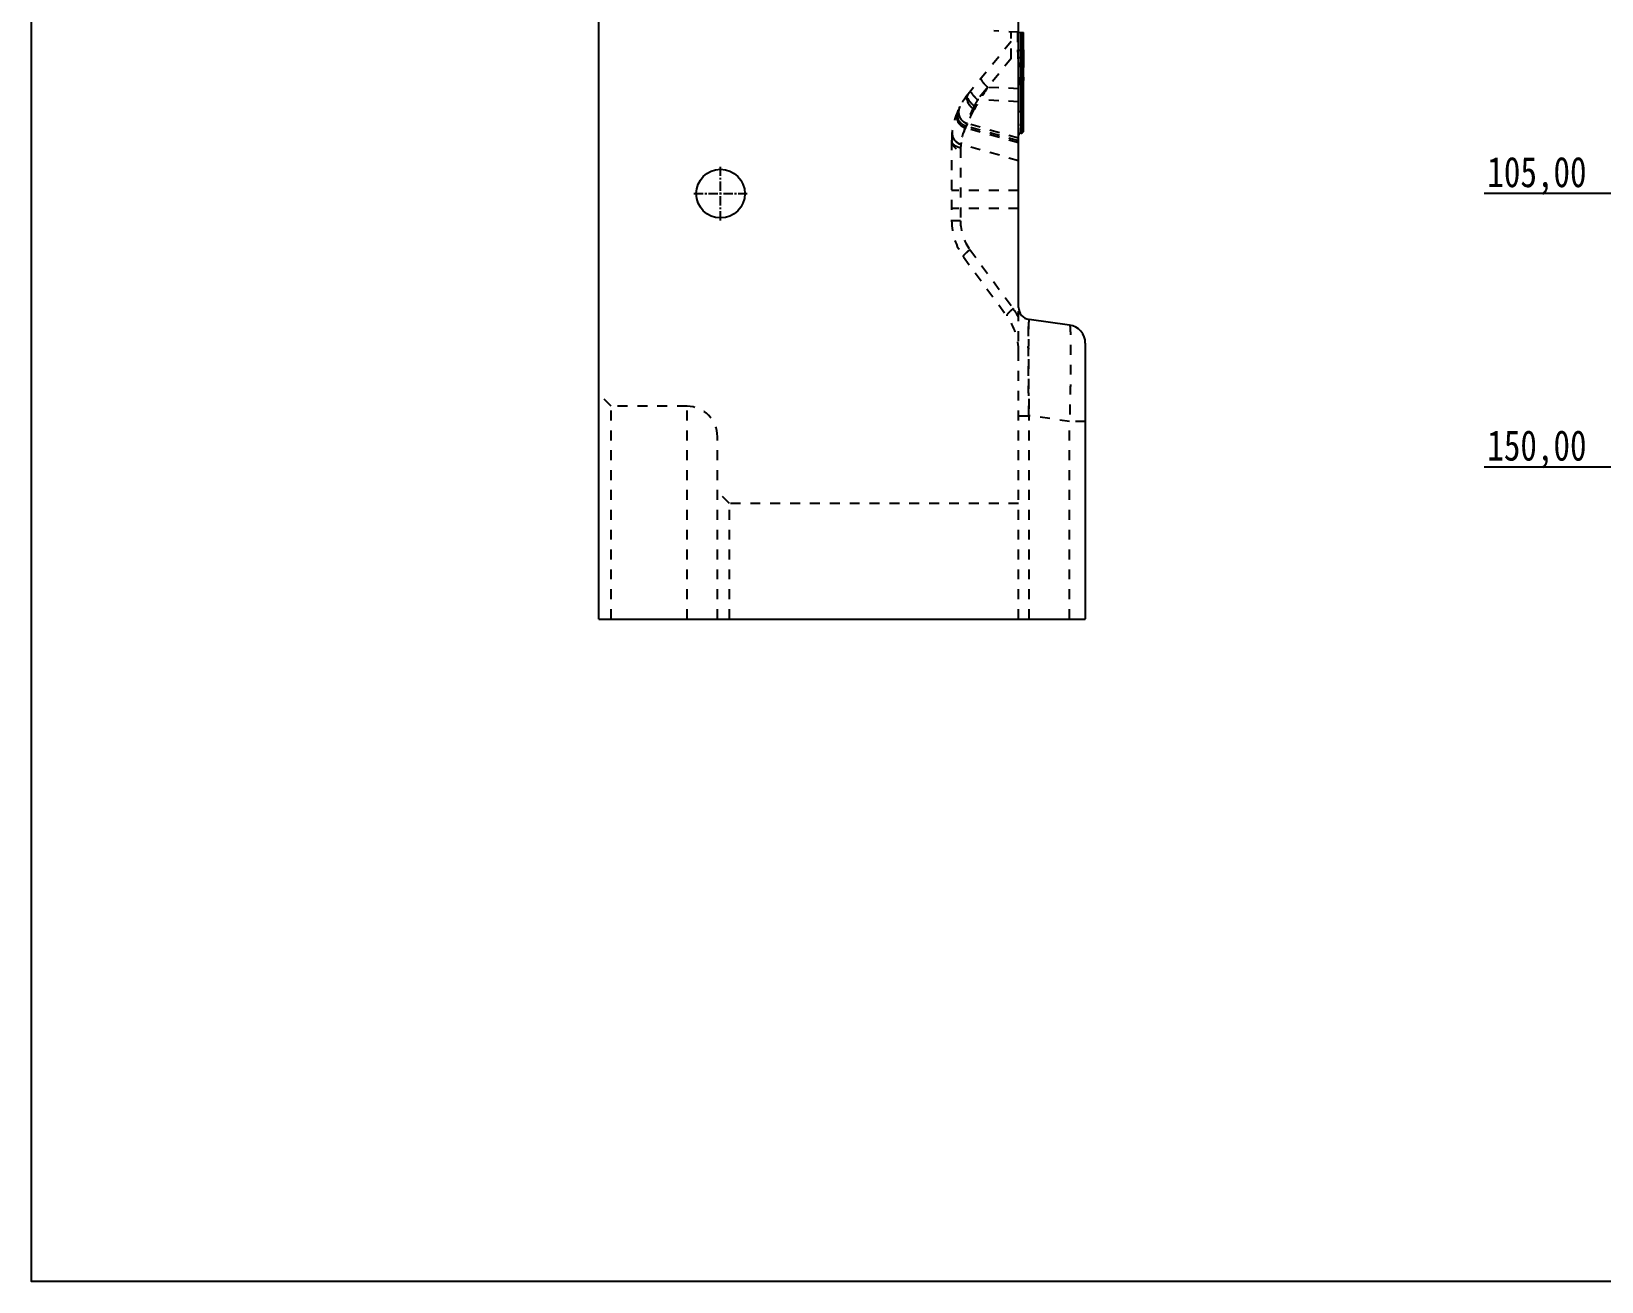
# Model space of a CAD drawing. Header units: millimetres. Extents: x 1727 to 4210, y -6182 to 759.
# Drawn here: x 2297 to 2555.2, y -3592.5 to -3386.7 of the extents above; entities that cross this region are included whole.
import ezdxf

# ---------------------------------------------------------------- set-up
doc = ezdxf.new("R2010")
doc.units = ezdxf.units.MM
doc.header["$LTSCALE"] = 16.335
doc.header["$PDMODE"] = 3
doc.header["$PDSIZE"] = 0.3125
doc.linetypes.add('CENTER', pattern=[0.6, 0.375, -0.075, 0.075, -0.075])
doc.linetypes.add('HIDDEN', pattern=[0.2, 0.1, -0.1])
doc.layers.get('0').update_dxf_attribs({"linetype": 'CONTINUOUS'})
doc.layers.get('Defpoints').update_dxf_attribs({"linetype": 'CONTINUOUS'})
doc.layers.add('DEFAULT_2', color=8, linetype='HIDDEN')
doc.layers.add('dim', color=82, linetype='CONTINUOUS', lineweight=9)
doc.styles.get("Standard").update_dxf_attribs({"font": 'txt', "width": 0.8})
doc.dimstyles.new('mold', dxfattribs={"dimtxt": 8, "dimasz": 5, "dimexe": 0, "dimexo": 0, "dimgap": 0, "dimtad": 1, "dimzin": 1, "dimtxsty": 'Standard', "dimcen": 0, "dimclrd": 4, "dimclre": 4, "dimclrt": 6, "dimazin": 0, "dimtfac": 1, "dimtofl": 0, "dimtmove": 0, "dimatfit": 3, "dimfxl": 0, "dimarcsym": 0})

# ---------------------------------------------------------------- blocks, each defined once
blk = doc.blocks.new('*D520')
at = {"layer": 'Defpoints', "color": 0}
for p in [(2772.58, -3308.43), (2553.25, -3413.43), (2569.64, -3413.43)]:
    blk.add_point(p, dxfattribs=at)
at = {"layer": 'dim', "color": 4, "lineweight": -2}
blk.add_line((2569.64, -3413.43), (2535.92, -3413.43), dxfattribs=at)
at = {"layer": 'dim', "color": 6, "insert": (2544.59, -3410.51), "char_height": 5, "attachment_point": 5}
blk.add_mtext('105,00', dxfattribs=at)
blk = doc.blocks.new('*D521')
at = {"layer": 'Defpoints', "color": 0}
for p in [(2772.58, -3308.43), (2553.25, -3458.43), (2593.78, -3458.43)]:
    blk.add_point(p, dxfattribs=at)
at = {"layer": 'dim', "color": 4, "lineweight": -2}
blk.add_line((2593.78, -3458.43), (2535.92, -3458.43), dxfattribs=at)
at = {"layer": 'dim', "color": 6, "insert": (2544.59, -3455.51), "char_height": 5, "attachment_point": 5}
blk.add_mtext('150,00', dxfattribs=at)

msp = doc.modelspace()

# ---------------------------------------------------------------- linework, layer by layer
at = {"color": 7, "linetype": 'Continuous'}
for p, q in [((2390.31, -3483.43), (2390.31, -3133.43)), ((2459.329, -3432.148), (2459.329, -3184.712)), ((2459.377, -3386.872), (2460.167, -3386.914)), ((2459.694, -3399.985), (2459.694, -3386.889)), ((2459.802, -3399.975), (2459.802, -3386.895)), ((2460.167, -3403.063), (2460.167, -3386.914)), ((2459.694, -3399.985), (2459.377, -3399.985)), ((2459.694, -3399.985), (2459.802, -3399.975)), ((2459.802, -3399.975), (2460.167, -3399.975)), ((2459.68, -3402.297), (2459.681, -3401.964)), ((2459.694, -3403.471), (2459.802, -3403.462)), ((2467.728, -3435.067), (2461.051, -3434.129)), ((2470.31, -3438.038), (2470.31, -3483.426)), ((2390.31, -3483.43), (2470.248, -3483.43))]:
    msp.add_line(p, q, dxfattribs=at)
at = {"color": 1, "linetype": 'CENTER', "ltscale": 0.248791}
for p, q in [((2410.31, -3417.83), (2410.31, -3409.03)), ((2405.91, -3413.43), (2414.71, -3413.43))]:
    msp.add_line(p, q, dxfattribs=at)
msp.add_lwpolyline([(2296.968, -3065.144), (3049.699, -3065.144), (3049.699, -3592.463), (2296.968, -3592.463)], close=True)
msp.add_circle((2410.31, -3413.43), 4)
at = {"color": 7, "linetype": 'Continuous'}
for centre, radius, start, end in [((2786.934, -3403.236), 327.256, 179.43074, 179.65712), ((2132.827, -3403.228), 326.991, 0.34796, 0.56989), ((2223.38, -3402.695), 236.436, 0.18354, 0.35221), ((2459.729, -3403.87), 0.4, 95, 151.66548), ((2577.508, -3402.448), 117.828, 179.92676, 180.08802), ((2694.296, -3402.698), 234.616, 179.6531, 179.82071), ((2459.767, -3403.063), 0.4, 275, 360), ((2322.274, -3402.424), 137.542, 359.92244, 0.20244), ((2461.329, -3432.148), 2, 180, 262), ((2467.31, -3438.038), 3, 0, 82)]:
    msp.add_arc(centre, radius, start, end, dxfattribs=at)
for points, knots in [([(2459.694, -3403.471), (2459.69, -3403.472), (2459.694, -3403.442), (2459.686, -3403.412), (2459.687, -3403.338), (2459.684, -3403.247), (2459.683, -3403.126), (2459.681, -3402.918), (2459.68, -3402.749), (2459.68, -3402.629)], [0, 0, 0, 0, 0.0163277, 0.0647634, 0.1452652, 0.2572687, 0.399956, 0.5722364, 1, 1, 1, 1]), ([(2459.802, -3403.462), (2459.806, -3403.461), (2459.802, -3403.433), (2459.81, -3403.401), (2459.809, -3403.327), (2459.812, -3403.234), (2459.813, -3403.111), (2459.815, -3402.901), (2459.816, -3402.731), (2459.816, -3402.61)], [0, 0, 0, 0, 0.0169005, 0.0658187, 0.1466625, 0.258833, 0.4014842, 0.5735018, 1, 1, 1, 1]), ([(2470.248, -3483.43), (2470.263, -3483.43), (2470.277, -3483.425), (2470.31, -3483.431), (2470.31, -3483.426)], [0, 0, 0, 0, 0.7459244, 1, 1, 1, 1])]:
    msp.add_open_spline(points, degree=3, knots=knots, dxfattribs=at)
at = {"layer": 'DEFAULT_2', "color": 8, "linetype": 'HIDDEN'}
for p, q in [((2459.377, -3386.872), (2455.283, -3386.658)), ((2458.129, -3391.191), (2458.129, -3386.807)), ((2459.178, -3386.862), (2459.178, -3389.759)), ((2458.129, -3388.37), (2451.035, -3397.057)), ((2460.152, -3389.847), (2460.142, -3391.019)), ((2460.153, -3389.764), (2460.152, -3389.847)), ((2458.129, -3391.191), (2452.583, -3397.982)), ((2459.231, -3391.014), (2459.64, -3395.906)), ((2460.121, -3394.799), (2459.762, -3391.058)), ((2459.329, -3396.182), (2454.259, -3395.93)), ((2460.121, -3394.667), (2460.121, -3394.799)), ((2459.329, -3398.317), (2452.583, -3397.982)), ((2459.377, -3399.985), (2459.329, -3399.985)), ((2459.329, -3405.074), (2450.574, -3402.618)), ((2459.329, -3404.753), (2450.7, -3402.333)), ((2459.329, -3404.294), (2450.911, -3401.916)), ((2448.329, -3404.647), (2448.329, -3417.908)), ((2449.778, -3405.9), (2449.778, -3417.908)), ((2459.329, -3408.012), (2449.851, -3405.335)), ((2459.329, -3412.899), (2448.329, -3412.899)), ((2459.329, -3415.89), (2448.329, -3415.89)), ((2449.778, -3417.908), (2448.329, -3417.908)), ((2450.265, -3423.822), (2457.393, -3433.542)), ((2451.327, -3422.639), (2458.455, -3432.359)), ((2459.329, -3483.43), (2459.329, -3432.148)), ((2392.311, -3448.43), (2390.31, -3446.429)), ((2392.31, -3483.43), (2392.311, -3448.43)), ((2404.81, -3448.43), (2392.311, -3448.43)), ((2404.81, -3483.43), (2404.81, -3448.43)), ((2459.329, -3449.973), (2461.051, -3449.973)), ((2467.728, -3450.911), (2461.051, -3449.973)), ((2461.051, -3483.43), (2461.051, -3449.973)), ((2470.31, -3450.911), (2467.728, -3450.911)), ((2467.728, -3483.43), (2467.728, -3450.911)), ((2409.81, -3483.43), (2409.81, -3453.43)), ((2411.81, -3464.4), (2409.81, -3462.4)), ((2411.81, -3483.43), (2411.81, -3464.4)), ((2459.329, -3464.4), (2411.81, -3464.4))]:
    msp.add_line(p, q, dxfattribs=at)
for centre, radius, start, end in [((2106.894, -3386.645), 353.273, 359.49408, 359.95637), ((2474.253, -3389.759), 15.075, 180, 184.77789), ((2474.261, -3389.846), 14.549, 180.00042, 184.77909), ((2907.692, -3395.482), 447.572, 179.42869, 179.89568), ((2616.455, -3497.705), 191.483, 147.89244, 149.16862), ((2460.14, -3395.864), 0.502, 184.79058, 272.99926), ((2460.329, -3404.647), 12, 140.76263, 180), ((2545.601, -3449.212), 106.193, 151.15573, 151.7777), ((2451.012, -3400.69), 1.878, 156.98968, 159.27936), ((2451.141, -3400.402), 1.878, 155.20361, 158.0712), ((2456.968, -3405.906), 7.19, 152.78685, 179.95159), ((2459.777, -3406.54), 9.999, 152.45604, 173.0757), ((2459.729, -3403.87), 0.4, 151.66548, 180), ((2456.914, -3406.353), 7.136, 171.80059, 180.0136), ((2458.329, -3417.908), 10, 180, 216.25384), ((2457.777, -3417.909), 7.999, 179.9975, 216.25634), ((2449.329, -3439.456), 10, 0, 36.25384), ((2464.916, -3440.503), 10.396, 128.42776, 129.83821), ((2448.789, -3439.447), 11.986, 28.44928, 36.2523), ((2404.81, -3453.43), 5, 0, 90)]:
    msp.add_arc(centre, radius, start, end, dxfattribs=at)
for points, knots in [([(2459.178, -3389.759), (2459.178, -3389.776), (2459.248, -3389.806), (2459.35, -3389.825), (2459.521, -3389.843), (2459.644, -3389.845), (2459.711, -3389.844)], [0, 0, 0, 0, 0.0973475, 0.316379, 0.6334819, 1, 1, 1, 1]), ([(2459.329, -3389.82), (2459.291, -3389.814), (2459.245, -3389.805), (2459.178, -3389.776), (2459.178, -3389.759)], [0, 0, 0, 0, 0.6909269, 1, 1, 1, 1]), ([(2459.762, -3391.058), (2459.696, -3391.064), (2459.574, -3391.072), (2459.404, -3391.068), (2459.303, -3391.056), (2459.232, -3391.032), (2459.231, -3391.014)], [0, 0, 0, 0, 0.3667138, 0.6839433, 0.9018828, 1, 1, 1, 1]), ([(2454.259, -3395.93), (2454.084, -3395.776), (2453.775, -3395.475), (2453.454, -3395.077), (2453.288, -3394.778), (2453.209, -3394.57), (2453.207, -3394.397), (2453.261, -3394.331)], [0, 0, 0, 0, 0.3543704, 0.6549411, 0.7744152, 0.8705553, 1, 1, 1, 1]), ([(2459.536, -3394.664), (2459.537, -3394.681), (2459.608, -3394.706), (2459.71, -3394.717), (2459.879, -3394.721), (2460.001, -3394.714), (2460.067, -3394.708)], [0, 0, 0, 0, 0.0983403, 0.3165289, 0.6335522, 1, 1, 1, 1]), ([(2459.608, -3394.702), (2459.597, -3394.7), (2459.573, -3394.693), (2459.537, -3394.681), (2459.536, -3394.664)], [0, 0, 0, 0, 0.3767694, 1, 1, 1, 1]), ([(2460.067, -3394.708), (2459.979, -3394.716), (2459.826, -3394.722), (2459.672, -3394.716), (2459.608, -3394.702)], [0, 0, 0, 0, 0.5729138, 1, 1, 1, 1]), ([(2452.033, -3399.567), (2451.788, -3399.413), (2451.354, -3399.041), (2450.917, -3398.362), (2450.758, -3397.652), (2450.909, -3397.211), (2451.035, -3397.057)], [0, 0, 0, 0, 0.2910739, 0.5648074, 0.800003, 1, 1, 1, 1]), ([(2450.823, -3397.615), (2450.81, -3397.787), (2450.923, -3398.581), (2451.513, -3399.239), (2452.033, -3399.567)], [0, 0, 0, 0, 0.2190262, 1, 1, 1, 1]), ([(2451.035, -3397.057), (2451.004, -3397.095), (2450.89, -3397.261), (2450.834, -3397.463), (2450.823, -3397.615)], [0, 0, 0, 0, 0.2418601, 1, 1, 1, 1]), ([(2452.033, -3398.994), (2451.834, -3398.832), (2451.563, -3398.573), (2451.266, -3398.188), (2451.006, -3397.773), (2450.856, -3397.276), (2451.035, -3397.057)], [0, 0, 0, 0, 0.3348794, 0.4896686, 0.6298484, 1, 1, 1, 1]), ([(2451.035, -3397.057), (2451.017, -3397.079), (2450.95, -3397.184), (2450.935, -3397.316), (2450.942, -3397.411)], [0, 0, 0, 0, 0.2300876, 1, 1, 1, 1]), ([(2452.583, -3397.982), (2452.408, -3397.828), (2452.099, -3397.527), (2451.778, -3397.129), (2451.613, -3396.83), (2451.533, -3396.622), (2451.532, -3396.449), (2451.585, -3396.383)], [0, 0, 0, 0, 0.3543704, 0.6549411, 0.7744153, 0.8705554, 1, 1, 1, 1]), ([(2451.946, -3397.33), (2451.991, -3397.385), (2452.189, -3397.616), (2452.408, -3397.828), (2452.583, -3397.982)], [0, 0, 0, 0, 0.2342934, 1, 1, 1, 1]), ([(2449.256, -3400.026), (2449.122, -3400.381), (2449.068, -3401.195), (2449.486, -3401.894), (2449.766, -3402.156)], [0, 0, 0, 0, 0.4974846, 1, 1, 1, 1]), ([(2450.574, -3402.618), (2450.307, -3402.539), (2449.801, -3402.266), (2449.276, -3401.591), (2449.072, -3400.766), (2449.177, -3400.208), (2449.284, -3399.956)], [0, 0, 0, 0, 0.2523477, 0.5034887, 0.7525364, 1, 1, 1, 1]), ([(2449.399, -3399.7), (2449.3, -3399.944), (2449.203, -3400.48), (2449.331, -3401.009), (2449.442, -3401.249)], [0, 0, 0, 0, 0.4985902, 1, 1, 1, 1]), ([(2450.7, -3402.333), (2450.428, -3402.252), (2449.914, -3401.971), (2449.388, -3401.277), (2449.196, -3400.432), (2449.319, -3399.866), (2449.436, -3399.614)], [0, 0, 0, 0, 0.2523462, 0.5035375, 0.7525918, 1, 1, 1, 1]), ([(2450.911, -3401.916), (2450.632, -3401.833), (2450.102, -3401.541), (2449.574, -3400.813), (2449.403, -3399.934), (2449.556, -3399.354), (2449.689, -3399.098)], [0, 0, 0, 0, 0.2516251, 0.5025122, 0.7518638, 1, 1, 1, 1]), ([(2449.632, -3400.786), (2449.748, -3401.053), (2450.103, -3401.542), (2450.632, -3401.833), (2450.911, -3401.916)], [0, 0, 0, 0, 0.4992657, 1, 1, 1, 1]), ([(2452.033, -3398.994), (2451.834, -3399.364), (2451.314, -3400.447), (2450.916, -3401.584), (2450.7, -3402.333)], [0, 0, 0, 0, 0.349833, 1, 1, 1, 1]), ([(2452.033, -3398.994), (2451.834, -3399.364), (2451.314, -3400.447), (2450.916, -3401.584), (2450.7, -3402.333)], [0, 0, 0, 0, 0.3498466, 1, 1, 1, 1]), ([(2452.033, -3399.567), (2451.873, -3399.834), (2451.455, -3400.596), (2451.107, -3401.394), (2450.911, -3401.916)], [0, 0, 0, 0, 0.3579453, 1, 1, 1, 1]), ([(2452.033, -3399.567), (2451.873, -3399.834), (2451.455, -3400.596), (2451.107, -3401.395), (2450.911, -3401.916)], [0, 0, 0, 0, 0.3581185, 1, 1, 1, 1]), ([(2459.694, -3399.985), (2459.692, -3400.212), (2459.688, -3400.657), (2459.684, -3401.304), (2459.681, -3401.9), (2459.68, -3402.336), (2459.68, -3402.57), (2459.68, -3402.629)], [0, 0, 0, 0, 0.2576476, 0.5054164, 0.733729, 0.9337039, 1, 1, 1, 1]), ([(2459.802, -3399.975), (2459.804, -3400.202), (2459.808, -3400.647), (2459.812, -3401.293), (2459.815, -3401.888), (2459.816, -3402.322), (2459.816, -3402.554), (2459.816, -3402.61)], [0, 0, 0, 0, 0.2583827, 0.5067828, 0.7356539, 0.9361713, 1, 1, 1, 1]), ([(2449.851, -3405.335), (2449.41, -3405.209), (2448.592, -3404.63), (2448.362, -3403.652), (2448.417, -3403.201)], [0, 0, 0, 0, 0.5023247, 1, 1, 1, 1]), ([(2449.778, -3405.9), (2449.579, -3405.863), (2449.206, -3405.752), (2448.732, -3405.47), (2448.411, -3405.093), (2448.329, -3404.789), (2448.329, -3404.647)], [0, 0, 0, 0, 0.2952729, 0.5614626, 0.7930539, 1, 1, 1, 1]), ([(2448.329, -3404.647), (2448.329, -3405.028), (2448.645, -3405.835), (2449.382, -3406.254), (2449.778, -3406.354)], [0, 0, 0, 0, 0.4824101, 1, 1, 1, 1]), ([(2450.265, -3423.822), (2450.234, -3423.78), (2450.321, -3423.59), (2450.521, -3423.359), (2450.879, -3423.005), (2451.165, -3422.768), (2451.327, -3422.639)], [0, 0, 0, 0, 0.0971362, 0.3057855, 0.6177606, 1, 1, 1, 1]), ([(2458.455, -3432.359), (2458.293, -3432.488), (2458.007, -3432.725), (2457.649, -3433.079), (2457.449, -3433.31), (2457.362, -3433.5), (2457.393, -3433.542)], [0, 0, 0, 0, 0.3822394, 0.6942145, 0.9028638, 1, 1, 1, 1]), ([(2461.051, -3449.973), (2461.033, -3448.941), (2461.003, -3446.914), (2460.967, -3443.971), (2460.945, -3441.258), (2460.938, -3439.191), (2460.94, -3437.731), (2460.946, -3436.809), (2460.954, -3436.015), (2460.966, -3435.357), (2460.981, -3434.842), (2460.997, -3434.501), (2461.012, -3434.306), (2461.024, -3434.209), (2461.032, -3434.162), (2461.044, -3434.128), (2461.051, -3434.129)], [0, 0, 0, 0, 0.1953814, 0.383502, 0.5569538, 0.7088628, 0.7747943, 0.833144, 0.8833734, 0.9249893, 0.9576489, 0.9810781, 0.9892764, 0.9951303, 0.9986578, 1, 1, 1, 1]), ([(2461.051, -3434.129), (2461.044, -3434.128), (2461.032, -3434.162), (2461.024, -3434.209), (2461.012, -3434.306), (2460.997, -3434.5), (2460.981, -3434.842), (2460.966, -3435.356), (2460.954, -3436.014), (2460.946, -3436.807), (2460.94, -3437.729), (2460.938, -3439.189), (2460.945, -3441.256), (2460.967, -3443.97), (2461.003, -3446.913), (2461.033, -3448.94), (2461.051, -3449.973)], [0, 0, 0, 0, 0.0013409, 0.0048651, 0.0107148, 0.0189085, 0.0423233, 0.0749559, 0.1165569, 0.1667613, 0.2250951, 0.2910123, 0.4429086, 0.6163687, 0.8045727, 1, 1, 1, 1]), ([(2467.728, -3435.067), (2467.737, -3435.068), (2467.754, -3435.101), (2467.768, -3435.158), (2467.785, -3435.257), (2467.808, -3435.458), (2467.832, -3435.805), (2467.855, -3436.327), (2467.873, -3436.989), (2467.886, -3437.785), (2467.893, -3438.707), (2467.897, -3440.163), (2467.886, -3442.224), (2467.853, -3444.928), (2467.8, -3447.861), (2467.754, -3449.882), (2467.728, -3450.911)], [0, 0, 0, 0, 0.0018254, 0.0057277, 0.0119102, 0.020407, 0.0443462, 0.0773886, 0.1192725, 0.1696194, 0.2279587, 0.2937473, 0.445072, 0.6177238, 0.8051622, 1, 1, 1, 1])]:
    msp.add_open_spline(points, degree=3, knots=knots, dxfattribs=at)
for points in [[(2449.47, -3399.933), (2449.46, -3400.222), (2449.517, -3400.52), (2449.632, -3400.786)], [(2449.689, -3399.098), (2449.556, -3399.354), (2449.48, -3399.646), (2449.47, -3399.933)], [(2448.417, -3403.201), (2448.38, -3403.505), (2448.418, -3403.826), (2448.525, -3404.113)], [(2449.766, -3402.156), (2449.993, -3402.368), (2450.276, -3402.53), (2450.574, -3402.618)], [(2448.525, -3404.113), (2448.631, -3404.402), (2448.813, -3404.672), (2449.04, -3404.88)], [(2449.04, -3404.88), (2449.268, -3405.09), (2449.553, -3405.25), (2449.851, -3405.335)], [(2470.295, -3483.429), (2470.279, -3483.43), (2470.263, -3483.43), (2470.248, -3483.43)]]:
    msp.add_open_spline(points, degree=3, dxfattribs=at)

# ---------------------------------------------------------------- dimensions: what is measured, and where the dimension line sits
at = {"layer": 'dim'}
for feature_location, offset, picture, middle in [((2569.644, -3413.43), (-16.39, 0), '*D520', (2544.587, -3410.513)), ((2593.775, -3458.43), (-40.522, 0), '*D521', (2544.587, -3455.513))]:
    dim = msp.add_ordinate_dim(feature_location=feature_location, offset=offset, dtype=0, origin=(2772.575, -3308.43), dimstyle='mold', override={"dimtxt": 5, "dimasz": 2}, dxfattribs=at)
    dim.commit()
    dim.dimension.update_dxf_attribs({"geometry": picture, "text_midpoint": middle})

doc.saveas('drawing.dxf')
